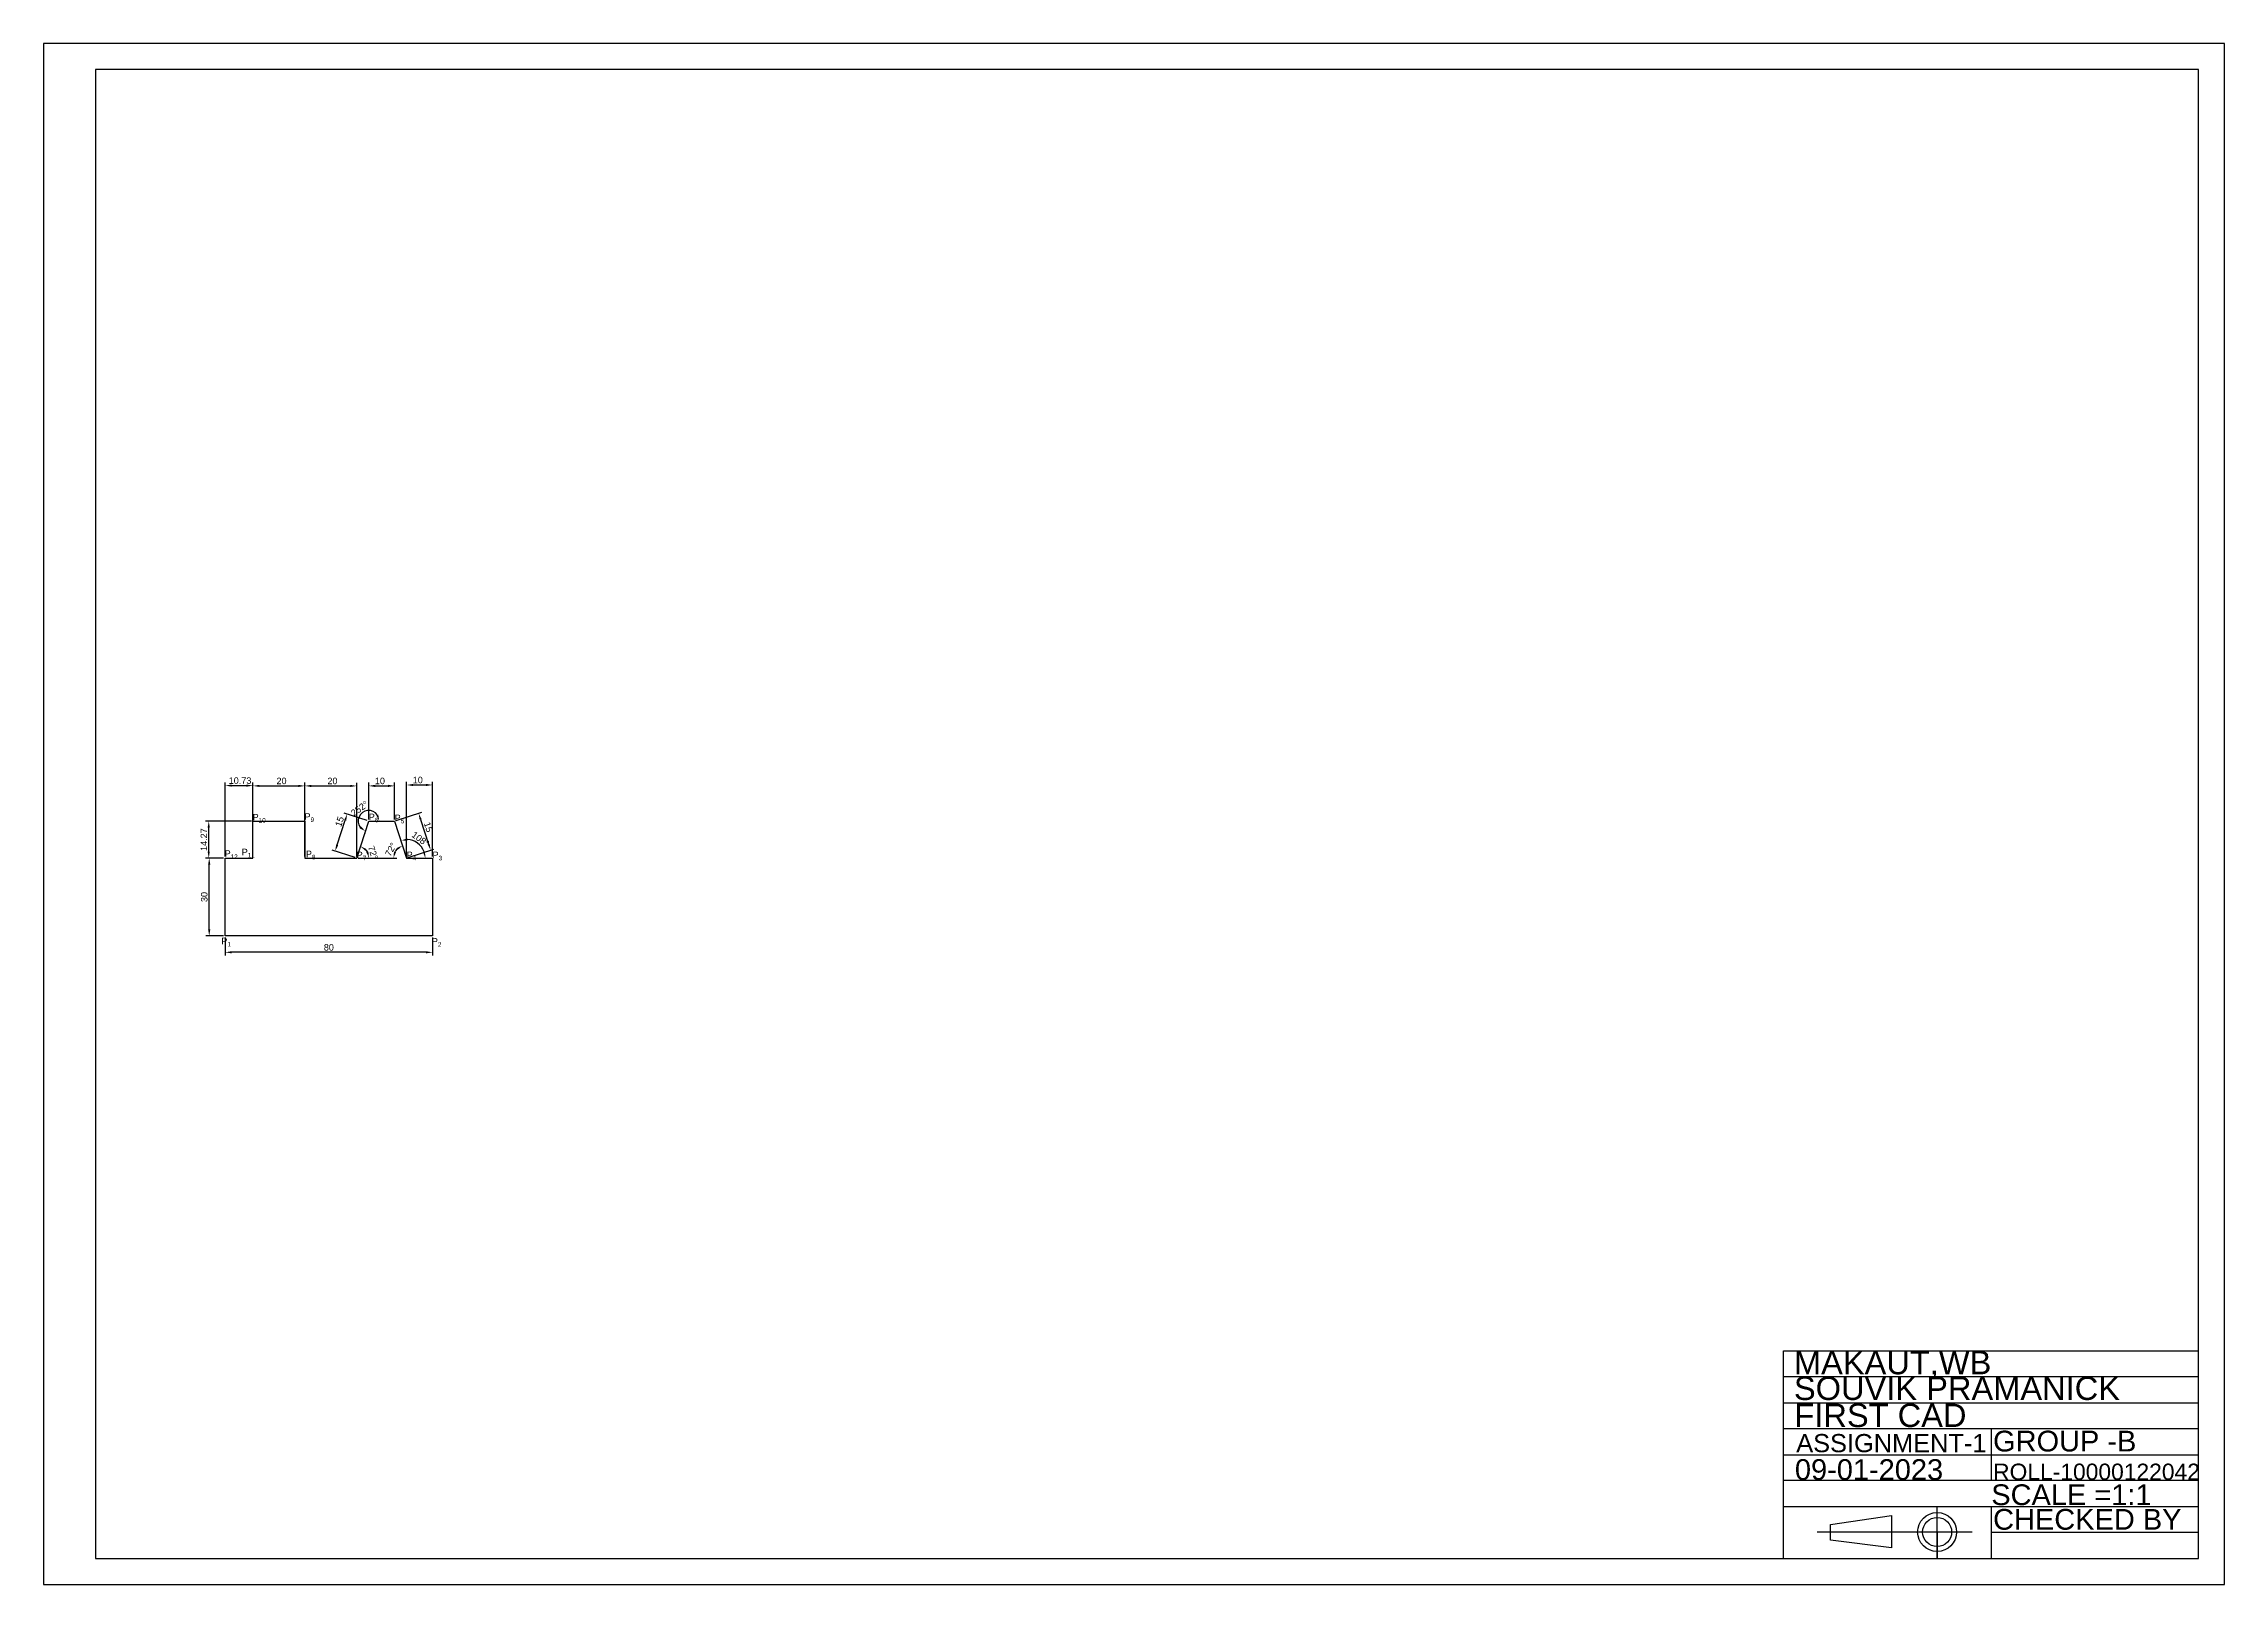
# Model space of a CAD drawing. Header units: millimetres. Extents: x 0 to 841, y 0 to 594.
import ezdxf

# ---------------------------------------------------------------- set-up
doc = ezdxf.new("R2010")
doc.units = ezdxf.units.MM
doc.styles.add('Annotative', font='arial.ttf')
doc.styles.get("Standard").update_dxf_attribs({"font": 'arial.ttf'})
doc.dimstyles.new('ISO-25', dxfattribs={"dimtxt": 2.5, "dimasz": 2.5, "dimexe": 1.25, "dimexo": 0.625, "dimtad": 1, "dimdsep": 46, "dimtxsty": 'Standard', "dimcen": 2.5, "dimaunit": 1, "dimadec": 0, "dimazin": 0, "dimtfac": 1, "dimtmove": 0, "dimatfit": 3, "dimfxl": 1, "dimarcsym": 0})

# ---------------------------------------------------------------- blocks, each defined once
blk = doc.blocks.new('*D14')
at = {"color": 0, "lineweight": -2, "transparency": 16777216}
for p, q in [((80.11, 294.27), (62.43, 294.27)), ((63.68, 282.5), (63.68, 291.77)), ((69.38, 280), (62.43, 280))]:
    blk.add_line(p, q, dxfattribs=at)
at = {"color": 0, "transparency": 16777216}
for points in [[(63.26, 291.77), (64.09, 291.77), (63.68, 294.27)], [(63.26, 282.5), (64.09, 282.5), (63.68, 280)]]:
    blk.add_solid(points, dxfattribs=at)
at = {"layer": 'Defpoints', "color": 0, "transparency": 16777216}
for p in [(63.68, 294.27), (80.73, 294.27), (70, 280)]:
    blk.add_point(p, dxfattribs=at)
at = {"color": 0, "transparency": 16777216, "insert": (61.8, 287.13), "char_height": 2.5, "attachment_point": 5, "rotation": 90}
blk.add_mtext('14.27', dxfattribs=at)
blk = doc.blocks.new('*D15')
at = {"color": 0, "lineweight": -2, "transparency": 16777216}
for p, q in [((70, 280.62), (70, 309.2)), ((72.5, 307.95), (78.23, 307.95)), ((80.73, 280.62), (80.73, 309.2))]:
    blk.add_line(p, q, dxfattribs=at)
at = {"color": 0, "transparency": 16777216}
for points in [[(72.5, 308.37), (72.5, 307.53), (70, 307.95)], [(78.23, 308.37), (78.23, 307.53), (80.73, 307.95)]]:
    blk.add_solid(points, dxfattribs=at)
at = {"layer": 'Defpoints', "color": 0, "transparency": 16777216}
for p in [(80.73, 307.95), (70, 280), (80.73, 280)]:
    blk.add_point(p, dxfattribs=at)
at = {"color": 0, "transparency": 16777216, "insert": (75.74, 309.85), "char_height": 2.5, "attachment_point": 5}
blk.add_mtext('10.73', dxfattribs=at)
blk = doc.blocks.new('*D16')
at = {"color": 0, "lineweight": -2, "transparency": 16777216}
for p, q in [((80.73, 294.89), (80.73, 309.08)), ((83.23, 307.83), (98.23, 307.83)), ((100.73, 294.89), (100.73, 309.08))]:
    blk.add_line(p, q, dxfattribs=at)
at = {"color": 0, "transparency": 16777216}
for points in [[(83.23, 308.25), (83.23, 307.42), (80.73, 307.83)], [(98.23, 308.25), (98.23, 307.42), (100.73, 307.83)]]:
    blk.add_solid(points, dxfattribs=at)
at = {"layer": 'Defpoints', "color": 0, "transparency": 16777216}
for p in [(100.73, 307.83), (80.73, 294.27), (100.73, 294.27)]:
    blk.add_point(p, dxfattribs=at)
at = {"color": 0, "transparency": 16777216, "insert": (91.75, 309.73), "char_height": 2.5, "attachment_point": 5}
blk.add_mtext('20', dxfattribs=at)
blk = doc.blocks.new('*D17')
at = {"color": 0, "lineweight": -2, "transparency": 16777216}
for p, q in [((100.73, 280.62), (100.73, 309.07)), ((103.23, 307.82), (118.23, 307.82)), ((120.73, 280.62), (120.73, 309.07))]:
    blk.add_line(p, q, dxfattribs=at)
at = {"color": 0, "transparency": 16777216}
for points in [[(103.23, 308.23), (103.23, 307.4), (100.73, 307.82)], [(118.23, 308.23), (118.23, 307.4), (120.73, 307.82)]]:
    blk.add_solid(points, dxfattribs=at)
at = {"layer": 'Defpoints', "color": 0, "transparency": 16777216}
for p in [(120.73, 307.82), (100.73, 280), (120.73, 280)]:
    blk.add_point(p, dxfattribs=at)
at = {"color": 0, "transparency": 16777216, "insert": (111.38, 309.72), "char_height": 2.5, "attachment_point": 5}
blk.add_mtext('20', dxfattribs=at)
blk = doc.blocks.new('*D18')
at = {"color": 0, "lineweight": -2, "transparency": 16777216}
for p, q in [((113.21, 285.07), (116.3, 294.58)), ((124.77, 294.46), (115.88, 297.35)), ((120.14, 280.19), (111.25, 283.08))]:
    blk.add_line(p, q, dxfattribs=at)
at = {"color": 0, "transparency": 16777216}
for points in [[(115.9, 294.71), (116.69, 294.46), (117.07, 296.96)], [(112.81, 285.2), (113.6, 284.94), (112.43, 282.7)]]:
    blk.add_solid(points, dxfattribs=at)
at = {"layer": 'Defpoints', "color": 0, "transparency": 16777216}
for p in [(117.07, 296.96), (125.37, 294.27), (120.73, 280)]:
    blk.add_point(p, dxfattribs=at)
at = {"color": 0, "transparency": 16777216, "insert": (114.14, 294.09), "char_height": 2.5, "attachment_point": 5, "rotation": 72}
blk.add_mtext('15', dxfattribs=at)
blk = doc.blocks.new('*D19')
at = {"color": 0, "lineweight": -2, "transparency": 16777216}
for p, q in [((135.96, 294.46), (145.81, 297.66)), ((145.4, 294.9), (148.49, 285.39)), ((140.59, 280.19), (150.45, 283.39))]:
    blk.add_line(p, q, dxfattribs=at)
at = {"color": 0, "transparency": 16777216}
for points in [[(145.79, 295.02), (145, 294.77), (144.62, 297.27)], [(148.88, 285.51), (148.09, 285.26), (149.26, 283.01)]]:
    blk.add_solid(points, dxfattribs=at)
at = {"layer": 'Defpoints', "color": 0, "transparency": 16777216}
for p in [(135.37, 294.27), (140, 280), (149.26, 283.01)]:
    blk.add_point(p, dxfattribs=at)
at = {"color": 0, "transparency": 16777216, "insert": (148.35, 291.95), "char_height": 2.5, "attachment_point": 5, "rotation": 288}
blk.add_mtext('15', dxfattribs=at)
blk = doc.blocks.new('*D20')
at = {"color": 0, "lineweight": -2, "transparency": 16777216}
for p, q in [((125.37, 294.89), (125.37, 309.08)), ((127.87, 307.83), (132.87, 307.83)), ((135.37, 294.89), (135.37, 309.08))]:
    blk.add_line(p, q, dxfattribs=at)
at = {"color": 0, "transparency": 16777216}
for points in [[(127.87, 308.25), (127.87, 307.42), (125.37, 307.83)], [(132.87, 308.25), (132.87, 307.42), (135.37, 307.83)]]:
    blk.add_solid(points, dxfattribs=at)
at = {"layer": 'Defpoints', "color": 0, "transparency": 16777216}
for p in [(135.37, 307.83), (125.37, 294.27), (135.37, 294.27)]:
    blk.add_point(p, dxfattribs=at)
at = {"color": 0, "transparency": 16777216, "insert": (129.7, 309.73), "char_height": 2.5, "attachment_point": 5}
blk.add_mtext('10', dxfattribs=at)
blk = doc.blocks.new('*D21')
at = {"color": 0, "lineweight": -2, "transparency": 16777216}
for p, q in [((140, 280.62), (140, 309.44)), ((142.5, 308.19), (147.5, 308.19)), ((150, 280.62), (150, 309.44))]:
    blk.add_line(p, q, dxfattribs=at)
at = {"color": 0, "transparency": 16777216}
for points in [[(142.5, 308.6), (142.5, 307.77), (140, 308.19)], [(147.5, 308.6), (147.5, 307.77), (150, 308.19)]]:
    blk.add_solid(points, dxfattribs=at)
at = {"layer": 'Defpoints', "color": 0, "transparency": 16777216}
for p in [(150, 308.19), (140, 280), (150, 280)]:
    blk.add_point(p, dxfattribs=at)
at = {"color": 0, "transparency": 16777216, "insert": (144.29, 310.09), "char_height": 2.5, "attachment_point": 5}
blk.add_mtext('10', dxfattribs=at)
blk = doc.blocks.new('*D22')
at = {"color": 0, "lineweight": -2, "transparency": 16777216}
for p, q in [((69.38, 280), (62.62, 280)), ((63.87, 252.5), (63.87, 277.5)), ((69.38, 250), (62.62, 250))]:
    blk.add_line(p, q, dxfattribs=at)
at = {"color": 0, "transparency": 16777216}
for points in [[(63.45, 277.5), (64.28, 277.5), (63.87, 280)], [(63.45, 252.5), (64.28, 252.5), (63.87, 250)]]:
    blk.add_solid(points, dxfattribs=at)
at = {"layer": 'Defpoints', "color": 0, "transparency": 16777216}
for p in [(63.87, 280), (70, 280), (70, 250)]:
    blk.add_point(p, dxfattribs=at)
at = {"color": 0, "transparency": 16777216, "insert": (61.96, 265), "char_height": 2.5, "attachment_point": 5, "rotation": 90}
blk.add_mtext('30', dxfattribs=at)
blk = doc.blocks.new('*D23')
at = {"color": 0, "lineweight": -2, "transparency": 16777216}
for p, q in [((70, 249.38), (70, 242.42)), ((150, 249.38), (150, 242.42)), ((147.5, 243.67), (72.5, 243.67))]:
    blk.add_line(p, q, dxfattribs=at)
at = {"color": 0, "transparency": 16777216}
for points in [[(72.5, 244.09), (72.5, 243.26), (70, 243.67)], [(147.5, 244.09), (147.5, 243.26), (150, 243.67)]]:
    blk.add_solid(points, dxfattribs=at)
at = {"layer": 'Defpoints', "color": 0, "transparency": 16777216}
for p in [(70, 250), (150, 250), (70, 243.67)]:
    blk.add_point(p, dxfattribs=at)
at = {"color": 0, "transparency": 16777216, "insert": (110, 245.57), "char_height": 2.5, "attachment_point": 5}
blk.add_mtext('80', dxfattribs=at)
blk = doc.blocks.new('*D27')
at = {"color": 0, "lineweight": -2, "transparency": 16777216}
blk.add_line((121.36, 280), (126.75, 280), dxfattribs=at)
blk.add_arc((120.73, 280), 4.77, 30.40478, 41.59522, dxfattribs=at)
at = {"color": 0, "transparency": 16777216}
for points in [[(124.07, 282.82), (124.52, 283.51), (122.2, 284.53)], [(125.24, 282.52), (124.44, 282.3), (125.5, 280)]]:
    blk.add_solid(points, dxfattribs=at)
at = {"layer": 'Defpoints', "color": 0, "transparency": 16777216}
for p in [(125.37, 294.27), (100.73, 280), (120.73, 280), (120.73, 280), (123.92, 283.54)]:
    blk.add_point(p, dxfattribs=at)
at = {"color": 0, "transparency": 16777216, "insert": (127.03, 282.11), "char_height": 2.5, "attachment_point": 5, "rotation": 288.49576}
blk.add_mtext('72°', dxfattribs=at)
blk = doc.blocks.new('*D28')
at = {"color": 0, "lineweight": -2, "transparency": 16777216}
blk.add_line((121.36, 280), (136.16, 280), dxfattribs=at)
blk.add_arc((140, 280), 5.09, 136.41864, 151.58136, dxfattribs=at)
at = {"color": 0, "transparency": 16777216}
for points in [[(135.93, 282.32), (135.12, 282.53), (134.91, 280)], [(136.09, 283.86), (136.53, 283.16), (138.43, 284.84)]]:
    blk.add_solid(points, dxfattribs=at)
at = {"layer": 'Defpoints', "color": 0, "transparency": 16777216}
for p in [(135.37, 294.27), (100.73, 280), (120.73, 280), (136.59, 283.78), (140, 280)]:
    blk.add_point(p, dxfattribs=at)
at = {"color": 0, "transparency": 16777216, "insert": (133.87, 283.33), "char_height": 2.5, "attachment_point": 5, "rotation": 61.51819}
blk.add_mtext('72°', dxfattribs=at)
blk = doc.blocks.new('*D30')
at = {"color": 0, "lineweight": -2, "transparency": 16777216}
for p, q in [((124.17, 290.6), (123.72, 289.21)), ((129.22, 294.27), (130.69, 294.27))]:
    blk.add_line(p, q, dxfattribs=at)
blk.add_arc((125.37, 294.27), 4.07, 35.76909, 216.23091, dxfattribs=at)
at = {"color": 0, "transparency": 16777216}
for points in [[(129.06, 296.77), (128.27, 296.52), (129.44, 294.27)], [(122.33, 292.2), (121.84, 291.52), (124.11, 290.39)]]:
    blk.add_solid(points, dxfattribs=at)
at = {"layer": 'Defpoints', "color": 0, "transparency": 16777216}
for p in [(125.79, 298.31), (124.37, 291.2), (125.37, 294.27), (128.59, 294.27)]:
    blk.add_point(p, dxfattribs=at)
at = {"color": 0, "transparency": 16777216, "insert": (121.86, 299.1), "char_height": 2.5, "attachment_point": 5, "rotation": 36}
blk.add_mtext('252°', dxfattribs=at)
blk = doc.blocks.new('*D31')
at = {"color": 0, "lineweight": -2, "transparency": 16777216}
blk.add_arc((140, 280), 7.16, 20.12156, 87.87844, dxfattribs=at)
at = {"color": 0, "transparency": 16777216}
for points in [[(140.32, 286.74), (140.21, 287.56), (137.79, 286.81)], [(147.13, 282.53), (146.31, 282.39), (147.16, 280)]]:
    blk.add_solid(points, dxfattribs=at)
at = {"layer": 'Defpoints', "color": 0, "transparency": 16777216}
for p in [(135.37, 294.27), (140, 280), (140, 280), (145.79, 284.21), (150, 280)]:
    blk.add_point(p, dxfattribs=at)
at = {"color": 0, "transparency": 16777216, "insert": (145.32, 287.33), "char_height": 2.5, "attachment_point": 5, "rotation": 324}
blk.add_mtext('108°', dxfattribs=at)

msp = doc.modelspace()

# ---------------------------------------------------------------- linework, layer by layer
for p, q in [((841, 594), (0, 594)), ((0, 594), (0, 0)), ((841, 0), (841, 594)), ((831, 584), (20, 584)), ((20, 584), (20, 10)), ((831, 10), (831, 584)), ((80.73, 280), (80.73, 294.27)), ((80.73, 294.27), (100.73, 294.27)), ((100.73, 294.27), (100.73, 280)), ((120.73, 280), (125.365, 294.266)), ((125.365, 294.266), (135.365, 294.266)), ((135.365, 294.266), (140.001, 280)), ((70, 250), (70, 280)), ((70, 280), (80.73, 280)), ((100.73, 280), (120.73, 280)), ((140.001, 280), (150.001, 280)), ((150.001, 280), (150.001, 250)), ((150.001, 250), (70, 250)), ((671, 10), (671, 90)), ((671, 90), (831, 90)), ((831, 80), (671, 80)), ((831, 70), (831, 80)), ((671, 60), (671, 70)), ((671, 70), (831, 70)), ((831, 60), (671, 60)), ((751, 60), (751, 40)), ((831, 50), (831, 60)), ((671, 40), (671, 50)), ((671, 50), (831, 50)), ((831, 40), (671, 40)), ((831, 30), (831, 40)), ((671, 20), (671, 30)), ((671, 30), (831, 30)), ((689.164, 23.082), (712.592, 26.581)), ((712.592, 26.581), (712.592, 14.026)), ((730.22, 10), (730.22, 30)), ((751, 30), (751, 10)), ((743.756, 20.172), (683.963, 20.172)), ((689.164, 17.073), (689.164, 23.082)), ((712.592, 14.026), (689.164, 17.073)), ((730.22, 20.172), (730.22, 20.172)), ((730.22, 20.172), (730.22, 10)), ((831, 20), (751, 20)), ((20, 10), (831, 10)), ((0, 0), (841, 0))]:
    msp.add_line(p, q)
for radius in [7.51, 5.602]:
    msp.add_circle((730.22, 20.172), radius)

# ---------------------------------------------------------------- texts
at = {"attachment_point": 1}
for s, width, insert, char_height in [('\\A1;P{\\H0.7x;\\S^ 10;}', 1.28384, (80.608, 297.029), 2.5), ('\\A1;P{\\H0.7x;\\S^ 9;}', 2.5, (100.613, 297.278), 2.5), ('\\A1;P{\\H0.7x;\\S^ 6;}', 1.28384, (125.396, 297.132), 2.5), ('\\A1;P{\\H0.7x;\\S^ 5;}', 1.28384, (135.365, 296.766), 2.5), ('\\A1;P{\\H0.7x;\\S^ 12;}', 1.28384, (69.817, 283.016), 2.5), ('\\A1;P{\\H0.7x;\\S^ 11;}', 1.28384, (76.41, 283.597), 2.5), ('\\A1;P{\\H0.7x;\\S^ 8;}', 1.28384, (101.169, 282.854), 2.5), ('\\A1;P{\\H0.7x;\\S^ 7;}', 1.28384, (120.73, 282.5), 2.5), ('\\A1;P{\\H0.7x;\\S^ 4;}', 1.28384, (140.001, 282.5), 2.5), ('\\A1;P{\\H0.7x;\\S^ 3;}', 1.28384, (150.001, 282.5), 2.5), ('\\A1;P{\\H0.7x;\\S^ 1;}', 1.28384, (68.534, 249.279), 2.5), ('\\A1;P{\\H0.7x;\\S^ 2;}', 1.28384, (149.722, 249.147), 2.5), ('MAKAUT,WB', 156, (675, 90), 9), ('SOUVIK PRAMANICK', 156, (675, 80.086), 9), ('FIRST CAD', 156, (675.19, 69.666), 9), ('GROUP -B', 156, (751.81, 59.245), 8), ('09-01-2023', 156, (675.38, 48.257), 8), ('SCALE =1:1', 156, (751.108, 38.562), 8), ('CHECKED BY', 156, (751.806, 29.07), 8)]:
    msp.add_mtext_dynamic_manual_height_columns(s, width=width, gutter_width=12.5, heights=[0], dxfattribs=dict(at, insert=insert, char_height=char_height))
at = {"width": 156, "attachment_point": 1, "style": 'Annotative'}
for s, insert, char_height in [('ASSIGNMENT-1', (675.889, 57.958), 7), ('ROLL-10000122042', (751.811, 46.551), 6.3)]:
    msp.add_mtext(s, dxfattribs=dict(at, insert=insert, char_height=char_height))

# ---------------------------------------------------------------- dimensions: what is measured, and where the dimension line sits
for base, p1, p2, picture, middle in [((80.73, 307.951), (70, 280), (80.73, 280), '*D15', (75.738, 307.951)), ((100.73, 307.832), (80.73, 294.27), (100.73, 294.27), '*D16', (91.749, 307.832)), ((120.73, 307.817), (100.73, 280), (120.73, 280), '*D17', (111.385, 307.817)), ((135.365, 307.832), (125.365, 294.266), (135.365, 294.266), '*D20', (129.701, 307.832)), ((150.001, 308.188), (140.001, 280), (150.001, 280), '*D21', (144.289, 308.188))]:
    dim = msp.add_linear_dim(base=base, p1=p1, p2=p2, dimstyle='ISO-25')
    dim.commit()
    dim.dimension.update_dxf_attribs({"geometry": picture, "text_midpoint": middle, "dimtype": 160})
for base, p1, p2, angle, picture, middle in [((117.069, 296.961), (120.73, 280), (125.365, 294.266), 72, '*D18', (115.944, 293.498)), ((149.258, 283.008), (135.365, 294.266), (140.001, 280), 288, '*D19', (146.542, 291.365))]:
    dim = msp.add_linear_dim(base=base, p1=p1, p2=p2, angle=angle, dimstyle='ISO-25')
    dim.commit()
    dim.dimension.update_dxf_attribs({"geometry": picture, "text_midpoint": middle, "dimtype": 161})
dim = msp.add_angular_dim_3p(base=(125.791, 298.314), center=(125.365, 294.266), p1=(128.593, 294.266), p2=(124.368, 291.196), dimstyle='ISO-25')
dim.commit()
dim.dimension.update_dxf_attribs({"geometry": '*D30', "text_midpoint": (121.855, 299.097)})
for base, p1, p2, picture, middle in [((63.676, 294.27), (70, 280), (80.73, 294.27), '*D14', (61.796, 287.135)), ((63.866, 280), (70, 250), (70, 280), '*D22', (61.964, 265))]:
    dim = msp.add_linear_dim(base=base, p1=p1, p2=p2, angle=90, dimstyle='ISO-25')
    dim.commit()
    dim.dimension.update_dxf_attribs({"geometry": picture, "text_midpoint": middle})
for base, line1, line2, picture, middle in [((123.92, 283.542), ((120.73, 280), (125.365, 294.266)), ((100.73, 280), (120.73, 280)), '*D27', (125.251, 281.512)), ((136.593, 283.784), ((100.73, 280), (120.73, 280)), ((135.365, 294.266), (140.001, 280)), '*D28', (135.524, 282.428))]:
    dim = msp.add_angular_dim_2l(base=base, line1=line1, line2=line2, dimstyle='ISO-25')
    dim.commit()
    dim.dimension.update_dxf_attribs({"geometry": picture, "text_midpoint": middle, "dimtype": 162})
dim = msp.add_angular_dim_2l(base=(145.789, 284.206), line1=((140.001, 280), (150.001, 280)), line2=((135.365, 294.266), (140.001, 280)), dimstyle='ISO-25')
dim.commit()
dim.dimension.update_dxf_attribs({"geometry": '*D31', "text_midpoint": (145.324, 287.327)})
dim = msp.add_linear_dim(base=(70, 243.673), p1=(150.001, 250), p2=(70, 250), dimstyle='ISO-25')
dim.commit()
dim.dimension.update_dxf_attribs({"geometry": '*D23', "text_midpoint": (110, 245.575)})

doc.saveas('drawing.dxf')
